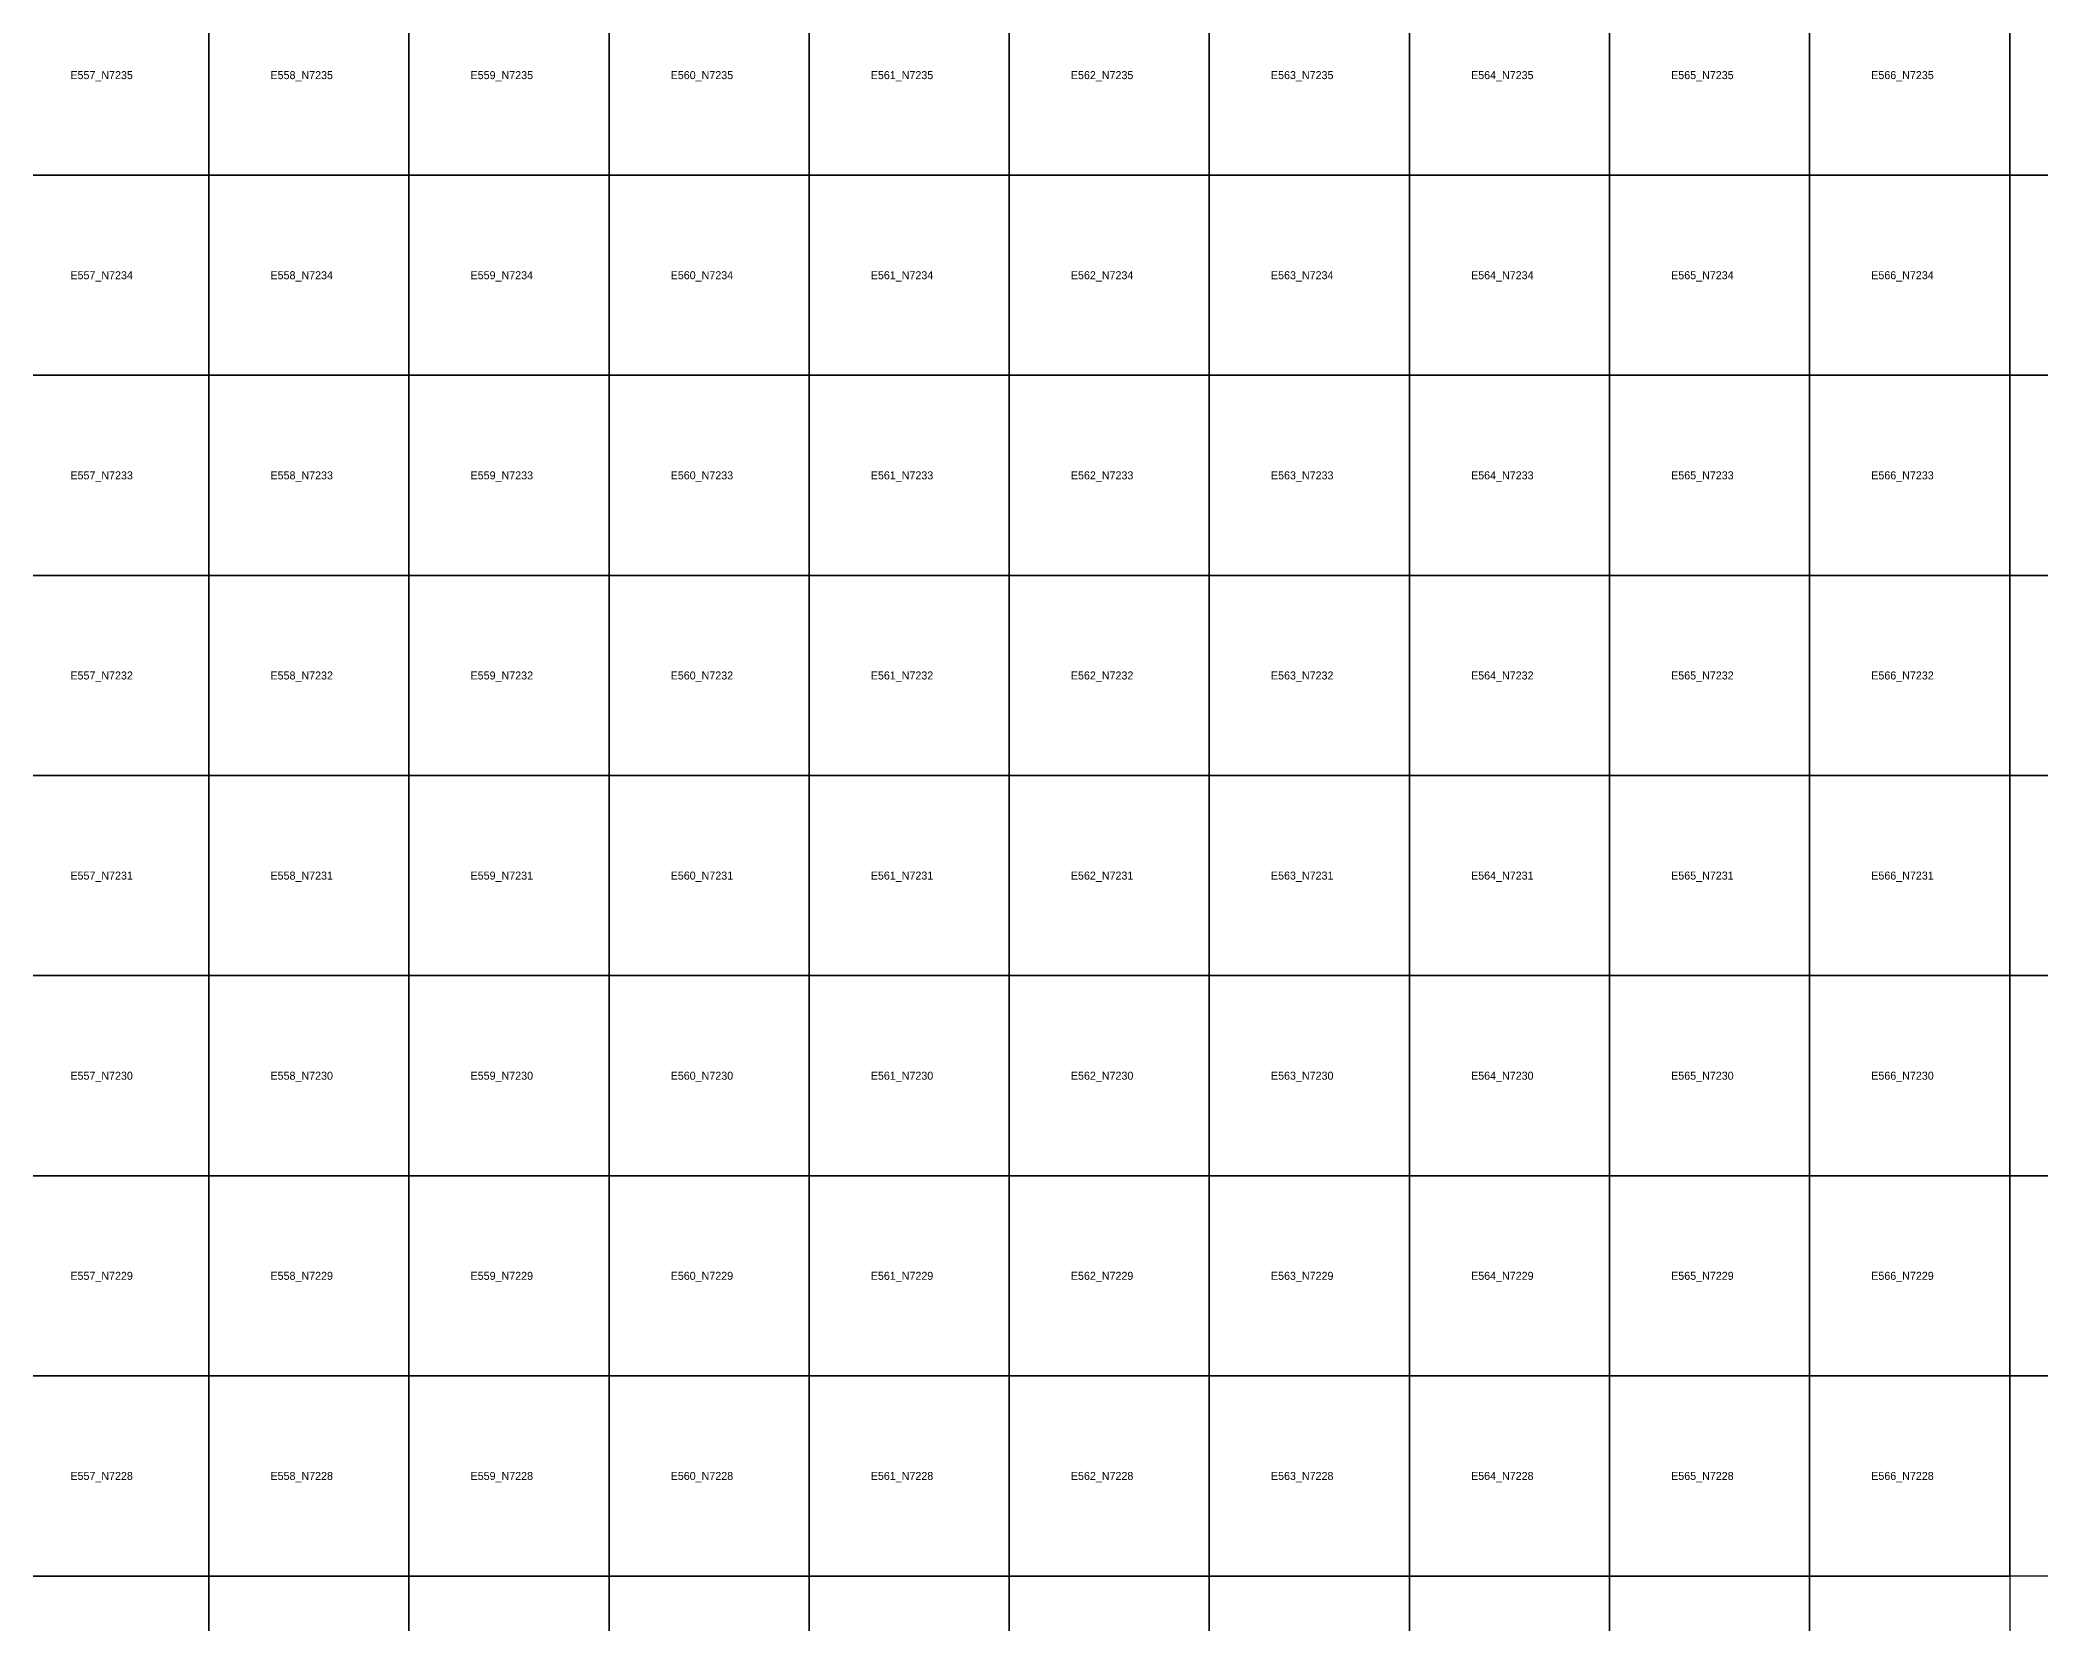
# Model space of a CAD drawing. Extents: x 546000 to 599000, y 7210000 to 7363000.
# Drawn here: x 557156 to 567156, y 7227760 to 7235675 of the extents above; entities that cross this region are included whole.
import ezdxf

# ---------------------------------------------------------------- set-up
doc = ezdxf.new("R2010")
doc.units = 0
doc.layers.add('FEATUREATTRIBS', color=7, linetype='Continuous')

msp = doc.modelspace()

# ---------------------------------------------------------------- linework, layer by layer
at = {"layer": 'FEATUREATTRIBS'}
for points in [[(557000, 7235000), (557000, 7236000), (558000, 7236000), (558000, 7235000)], [(558000, 7235000), (558000, 7236000), (559000, 7236000), (559000, 7235000)], [(559000, 7235000), (559000, 7236000), (560000, 7236000), (560000, 7235000)], [(560000, 7235000), (560000, 7236000), (561000, 7236000), (561000, 7235000)], [(561000, 7235000), (561000, 7236000), (562000, 7236000), (562000, 7235000)], [(562000, 7235000), (562000, 7236000), (563000, 7236000), (563000, 7235000)], [(563000, 7235000), (563000, 7236000), (564000, 7236000), (564000, 7235000)], [(564000, 7235000), (564000, 7236000), (565000, 7236000), (565000, 7235000)], [(565000, 7235000), (565000, 7236000), (566000, 7236000), (566000, 7235000)], [(566000, 7235000), (566000, 7236000), (567000, 7236000), (567000, 7235000)], [(567000, 7235000), (567000, 7236000), (568000, 7236000), (568000, 7235000)], [(557000, 7234000), (557000, 7235000), (558000, 7235000), (558000, 7234000)], [(558000, 7234000), (558000, 7235000), (559000, 7235000), (559000, 7234000)], [(559000, 7234000), (559000, 7235000), (560000, 7235000), (560000, 7234000)], [(560000, 7234000), (560000, 7235000), (561000, 7235000), (561000, 7234000)], [(561000, 7234000), (561000, 7235000), (562000, 7235000), (562000, 7234000)], [(562000, 7234000), (562000, 7235000), (563000, 7235000), (563000, 7234000)], [(563000, 7234000), (563000, 7235000), (564000, 7235000), (564000, 7234000)], [(564000, 7234000), (564000, 7235000), (565000, 7235000), (565000, 7234000)], [(565000, 7234000), (565000, 7235000), (566000, 7235000), (566000, 7234000)], [(566000, 7234000), (566000, 7235000), (567000, 7235000), (567000, 7234000)], [(567000, 7234000), (567000, 7235000), (568000, 7235000), (568000, 7234000)], [(557000, 7233000), (557000, 7234000), (558000, 7234000), (558000, 7233000)], [(558000, 7233000), (558000, 7234000), (559000, 7234000), (559000, 7233000)], [(559000, 7233000), (559000, 7234000), (560000, 7234000), (560000, 7233000)], [(560000, 7233000), (560000, 7234000), (561000, 7234000), (561000, 7233000)], [(561000, 7233000), (561000, 7234000), (562000, 7234000), (562000, 7233000)], [(562000, 7233000), (562000, 7234000), (563000, 7234000), (563000, 7233000)], [(563000, 7233000), (563000, 7234000), (564000, 7234000), (564000, 7233000)], [(564000, 7233000), (564000, 7234000), (565000, 7234000), (565000, 7233000)], [(565000, 7233000), (565000, 7234000), (566000, 7234000), (566000, 7233000)], [(566000, 7233000), (566000, 7234000), (567000, 7234000), (567000, 7233000)], [(567000, 7233000), (567000, 7234000), (568000, 7234000), (568000, 7233000)], [(557000, 7232000), (557000, 7233000), (558000, 7233000), (558000, 7232000)], [(558000, 7232000), (558000, 7233000), (559000, 7233000), (559000, 7232000)], [(559000, 7232000), (559000, 7233000), (560000, 7233000), (560000, 7232000)], [(560000, 7232000), (560000, 7233000), (561000, 7233000), (561000, 7232000)], [(561000, 7232000), (561000, 7233000), (562000, 7233000), (562000, 7232000)], [(562000, 7232000), (562000, 7233000), (563000, 7233000), (563000, 7232000)], [(563000, 7232000), (563000, 7233000), (564000, 7233000), (564000, 7232000)], [(564000, 7232000), (564000, 7233000), (565000, 7233000), (565000, 7232000)], [(565000, 7232000), (565000, 7233000), (566000, 7233000), (566000, 7232000)], [(566000, 7232000), (566000, 7233000), (567000, 7233000), (567000, 7232000)], [(567000, 7232000), (567000, 7233000), (568000, 7233000), (568000, 7232000)], [(557000, 7231000), (557000, 7232000), (558000, 7232000), (558000, 7231000)], [(558000, 7231000), (558000, 7232000), (559000, 7232000), (559000, 7231000)], [(559000, 7231000), (559000, 7232000), (560000, 7232000), (560000, 7231000)], [(560000, 7231000), (560000, 7232000), (561000, 7232000), (561000, 7231000)], [(561000, 7231000), (561000, 7232000), (562000, 7232000), (562000, 7231000)], [(562000, 7231000), (562000, 7232000), (563000, 7232000), (563000, 7231000)], [(563000, 7231000), (563000, 7232000), (564000, 7232000), (564000, 7231000)], [(564000, 7231000), (564000, 7232000), (565000, 7232000), (565000, 7231000)], [(565000, 7231000), (565000, 7232000), (566000, 7232000), (566000, 7231000)], [(566000, 7231000), (566000, 7232000), (567000, 7232000), (567000, 7231000)], [(567000, 7231000), (567000, 7232000), (568000, 7232000), (568000, 7231000)], [(557000, 7230000), (557000, 7231000), (558000, 7231000), (558000, 7230000)], [(558000, 7230000), (558000, 7231000), (559000, 7231000), (559000, 7230000)], [(559000, 7230000), (559000, 7231000), (560000, 7231000), (560000, 7230000)], [(560000, 7230000), (560000, 7231000), (561000, 7231000), (561000, 7230000)], [(561000, 7230000), (561000, 7231000), (562000, 7231000), (562000, 7230000)], [(562000, 7230000), (562000, 7231000), (563000, 7231000), (563000, 7230000)], [(563000, 7230000), (563000, 7231000), (564000, 7231000), (564000, 7230000)], [(564000, 7230000), (564000, 7231000), (565000, 7231000), (565000, 7230000)], [(565000, 7230000), (565000, 7231000), (566000, 7231000), (566000, 7230000)], [(566000, 7230000), (566000, 7231000), (567000, 7231000), (567000, 7230000)], [(567000, 7230000), (567000, 7231000), (568000, 7231000), (568000, 7230000)], [(557000, 7229000), (557000, 7230000), (558000, 7230000), (558000, 7229000)], [(558000, 7229000), (558000, 7230000), (559000, 7230000), (559000, 7229000)], [(559000, 7229000), (559000, 7230000), (560000, 7230000), (560000, 7229000)], [(560000, 7229000), (560000, 7230000), (561000, 7230000), (561000, 7229000)], [(561000, 7229000), (561000, 7230000), (562000, 7230000), (562000, 7229000)], [(562000, 7229000), (562000, 7230000), (563000, 7230000), (563000, 7229000)], [(563000, 7229000), (563000, 7230000), (564000, 7230000), (564000, 7229000)], [(564000, 7229000), (564000, 7230000), (565000, 7230000), (565000, 7229000)], [(565000, 7229000), (565000, 7230000), (566000, 7230000), (566000, 7229000)], [(566000, 7229000), (566000, 7230000), (567000, 7230000), (567000, 7229000)], [(567000, 7229000), (567000, 7230000), (568000, 7230000), (568000, 7229000)], [(557000, 7228000), (557000, 7229000), (558000, 7229000), (558000, 7228000)], [(558000, 7228000), (558000, 7229000), (559000, 7229000), (559000, 7228000)], [(559000, 7228000), (559000, 7229000), (560000, 7229000), (560000, 7228000)], [(560000, 7228000), (560000, 7229000), (561000, 7229000), (561000, 7228000)], [(561000, 7228000), (561000, 7229000), (562000, 7229000), (562000, 7228000)], [(562000, 7228000), (562000, 7229000), (563000, 7229000), (563000, 7228000)], [(563000, 7228000), (563000, 7229000), (564000, 7229000), (564000, 7228000)], [(564000, 7228000), (564000, 7229000), (565000, 7229000), (565000, 7228000)], [(565000, 7228000), (565000, 7229000), (566000, 7229000), (566000, 7228000)], [(566000, 7228000), (566000, 7229000), (567000, 7229000), (567000, 7228000)], [(567000, 7228000), (567000, 7229000), (568000, 7229000), (568000, 7228000)], [(557000, 7227000), (557000, 7228000), (558000, 7228000), (558000, 7227000)], [(558000, 7227000), (558000, 7228000), (559000, 7228000), (559000, 7227000)], [(559000, 7227000), (559000, 7228000), (560000, 7228000), (560000, 7227000)], [(560000, 7227000), (560000, 7228000), (561000, 7228000), (561000, 7227000)], [(561000, 7227000), (561000, 7228000), (562000, 7228000), (562000, 7227000)], [(562000, 7227000), (562000, 7228000), (563000, 7228000), (563000, 7227000)], [(563000, 7227000), (563000, 7228000), (564000, 7228000), (564000, 7227000)], [(564000, 7227000), (564000, 7228000), (565000, 7228000), (565000, 7227000)], [(565000, 7227000), (565000, 7228000), (566000, 7228000), (566000, 7227000)], [(566000, 7227000), (566000, 7228000), (567000, 7228000), (567000, 7227000)]]:
    msp.add_lwpolyline(points, close=True, dxfattribs=at)

# ---------------------------------------------------------------- texts
for s, p in [('E557_N7235', (557308, 7235480)), ('E558_N7235', (558308, 7235480)), ('E559_N7235', (559308, 7235480)), ('E560_N7235', (560308, 7235480)), ('E561_N7235', (561308, 7235480)), ('E562_N7235', (562308, 7235480)), ('E563_N7235', (563308, 7235480)), ('E564_N7235', (564308, 7235480)), ('E565_N7235', (565308, 7235480)), ('E566_N7235', (566308, 7235480)), ('E557_N7234', (557308, 7234480)), ('E558_N7234', (558308, 7234480)), ('E559_N7234', (559308, 7234480)), ('E560_N7234', (560308, 7234480)), ('E561_N7234', (561308, 7234480)), ('E562_N7234', (562308, 7234480)), ('E563_N7234', (563308, 7234480)), ('E564_N7234', (564308, 7234480)), ('E565_N7234', (565308, 7234480)), ('E566_N7234', (566308, 7234480)), ('E557_N7233', (557308, 7233480)), ('E558_N7233', (558308, 7233480)), ('E559_N7233', (559308, 7233480)), ('E560_N7233', (560308, 7233480)), ('E561_N7233', (561308, 7233480)), ('E562_N7233', (562308, 7233480)), ('E563_N7233', (563308, 7233480)), ('E564_N7233', (564308, 7233480)), ('E565_N7233', (565308, 7233480)), ('E566_N7233', (566308, 7233480)), ('E557_N7232', (557308, 7232480)), ('E558_N7232', (558308, 7232480)), ('E559_N7232', (559308, 7232480)), ('E560_N7232', (560308, 7232480)), ('E561_N7232', (561308, 7232480)), ('E562_N7232', (562308, 7232480)), ('E563_N7232', (563308, 7232480)), ('E564_N7232', (564308, 7232480)), ('E565_N7232', (565308, 7232480)), ('E566_N7232', (566308, 7232480)), ('E557_N7231', (557308, 7231480)), ('E558_N7231', (558308, 7231480)), ('E559_N7231', (559308, 7231480)), ('E560_N7231', (560308, 7231480)), ('E561_N7231', (561308, 7231480)), ('E562_N7231', (562308, 7231480)), ('E563_N7231', (563308, 7231480)), ('E564_N7231', (564308, 7231480)), ('E565_N7231', (565308, 7231480)), ('E566_N7231', (566308, 7231480)), ('E557_N7230', (557308, 7230480)), ('E558_N7230', (558308, 7230480)), ('E559_N7230', (559308, 7230480)), ('E560_N7230', (560308, 7230480)), ('E561_N7230', (561308, 7230480)), ('E562_N7230', (562308, 7230480)), ('E563_N7230', (563308, 7230480)), ('E564_N7230', (564308, 7230480)), ('E565_N7230', (565308, 7230480)), ('E566_N7230', (566308, 7230480)), ('E557_N7229', (557308, 7229480)), ('E558_N7229', (558308, 7229480)), ('E559_N7229', (559308, 7229480)), ('E560_N7229', (560308, 7229480)), ('E561_N7229', (561308, 7229480)), ('E562_N7229', (562308, 7229480)), ('E563_N7229', (563308, 7229480)), ('E564_N7229', (564308, 7229480)), ('E565_N7229', (565308, 7229480)), ('E566_N7229', (566308, 7229480)), ('E557_N7228', (557308, 7228480)), ('E558_N7228', (558308, 7228480)), ('E559_N7228', (559308, 7228480)), ('E560_N7228', (560308, 7228480)), ('E561_N7228', (561308, 7228480)), ('E562_N7228', (562308, 7228480)), ('E563_N7228', (563308, 7228480)), ('E564_N7228', (564308, 7228480)), ('E565_N7228', (565308, 7228480)), ('E566_N7228', (566308, 7228480))]:
    msp.add_text(s, height=40, dxfattribs=at).set_placement(p)

doc.saveas('drawing.dxf')
